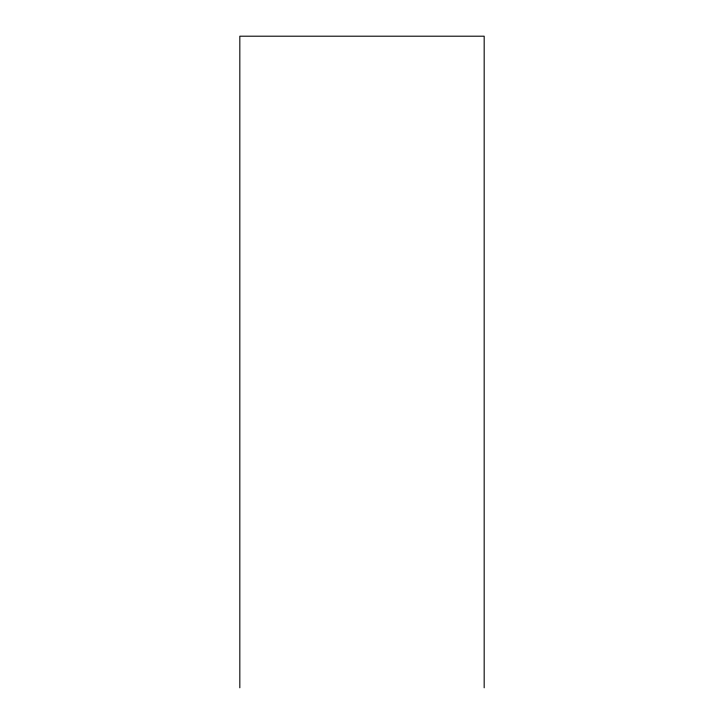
<?xml version="1.0" encoding="UTF-8"?>
<svg xmlns="http://www.w3.org/2000/svg" width="724" height="724" viewBox="0 0 724 724"><rect width="100%" height="100%" fill="white"/><g stroke="black" fill="none" stroke-linecap="round" stroke-linejoin="round"><path stroke-width="1.09" d="M484.175 687.8L484.175 36.2L239.825 36.2L239.825 687.8"/></g></svg>
